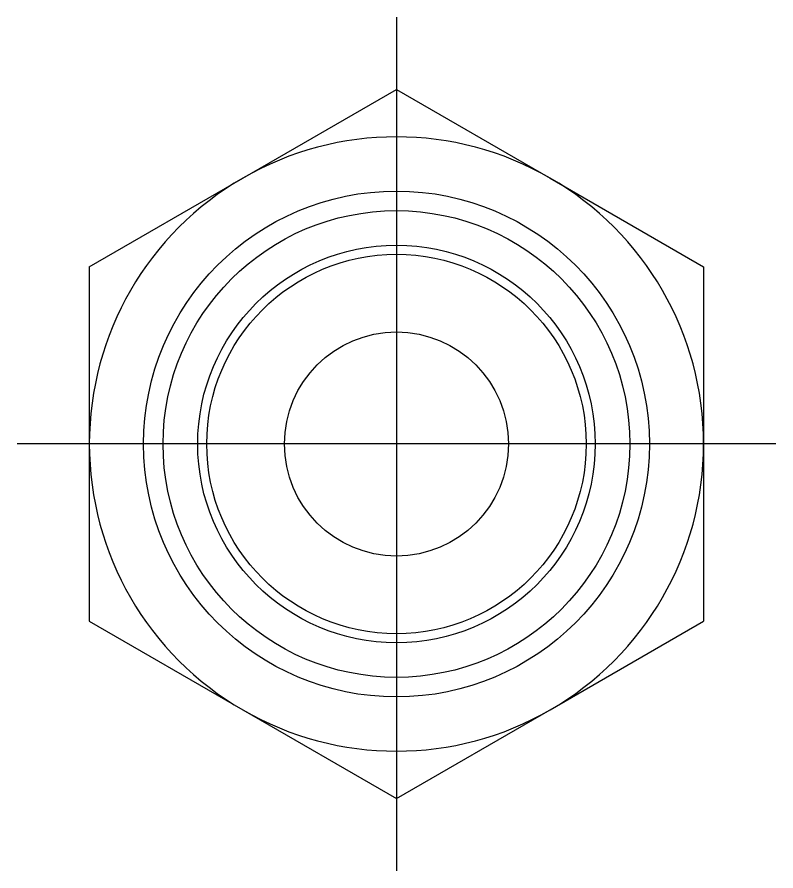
# Model space of a CAD drawing. Extents: x -2 to 66.7, y -28.5 to 11.8.
# Drawn here: x 45.73 to 66.73, y -11.81 to 11.81 of the extents above; entities that cross this region are included whole.
import ezdxf

# ---------------------------------------------------------------- set-up
doc = ezdxf.new("R2010")
doc.units = 0
doc.linetypes.add('CENTER', pattern=[50.8, 31.75, -6.35, 6.35, -6.35])
doc.layers.get('0').update_dxf_attribs({"linetype": 'CONTINUOUS'})
doc.layers.add('CENTER', color=1, linetype='CENTER')

msp = doc.modelspace()

# ---------------------------------------------------------------- linework, layer by layer
at = {"color": 7, "linetype": 'CONTINUOUS'}
for p, q in [((51.975, 7.361), (56.225, 9.815)), ((51.975, 7.361), (56.225, 9.815)), ((56.225, 9.815), (60.475, 7.361)), ((56.225, 9.815), (60.475, 7.361)), ((47.725, 4.907), (51.975, 7.361)), ((47.725, 4.907), (51.975, 7.361)), ((60.475, 7.361), (64.725, 4.907)), ((60.475, 7.361), (64.725, 4.907)), ((47.725, 4.907), (47.725, 0)), ((47.725, 4.907), (47.725, 0)), ((64.725, 4.907), (64.725, 0)), ((64.725, 4.907), (64.725, 0)), ((47.725, 0), (47.725, -4.907)), ((64.725, 0), (64.725, -4.907)), ((47.725, 0), (47.725, -4.907)), ((64.725, 0), (64.725, -4.907)), ((47.725, -4.907), (51.975, -7.361)), ((47.725, -4.907), (51.975, -7.361)), ((60.475, -7.361), (64.725, -4.907)), ((60.475, -7.361), (64.725, -4.907)), ((51.975, -7.361), (56.225, -9.815)), ((51.975, -7.361), (56.225, -9.815)), ((56.225, -9.815), (60.475, -7.361)), ((56.225, -9.815), (60.475, -7.361))]:
    msp.add_line(p, q, dxfattribs=at)
for radius in [7, 5.5, 5.25, 3.1]:
    msp.add_circle((56.225, 0), radius, dxfattribs=at)
at = {"color": 3, "linetype": 'CONTINUOUS'}
msp.add_circle((56.225, 0), 6.458, dxfattribs=at)
at = {"color": 7, "linetype": 'CONTINUOUS'}
for start, end in [(60, 120), (120, 180), (0, 60), (180, 240), (300, 0), (240, 300)]:
    msp.add_arc((56.225, 0), 8.5, start, end, dxfattribs=at)
at = {"layer": 'CENTER', "color": 1, "linetype": 'CENTER'}
for p, q in [((56.225, 11.815), (56.225, -11.815)), ((66.725, 0), (45.725, 0))]:
    msp.add_line(p, q, dxfattribs=at)

doc.saveas('drawing.dxf')
